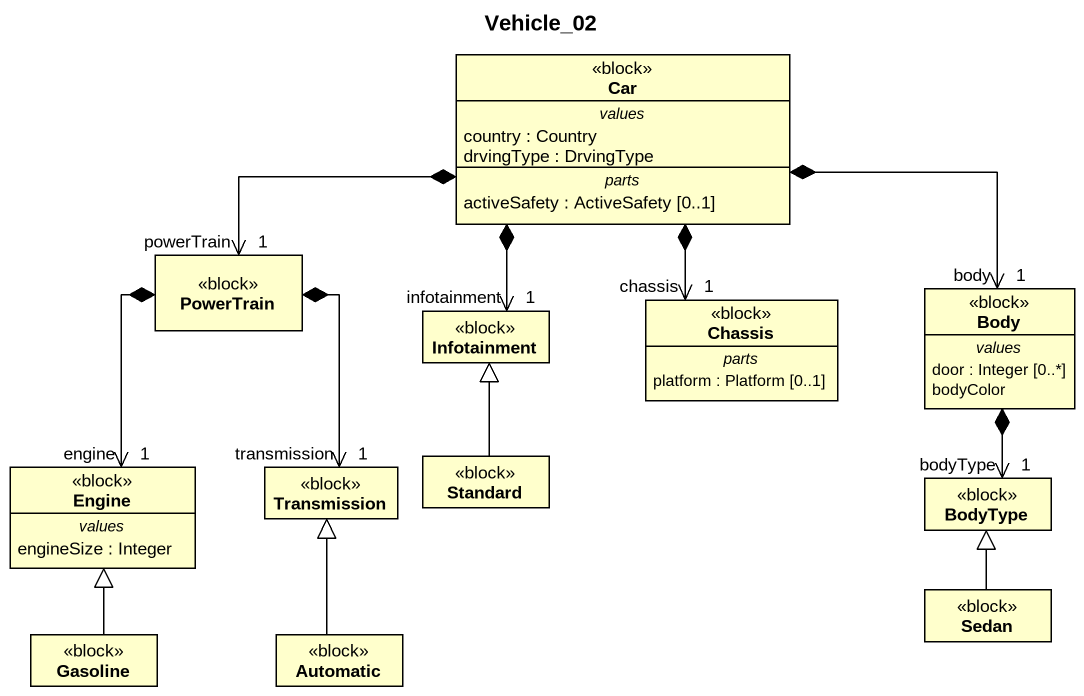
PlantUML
@startuml
title Vehicle_02
hide circle
hide empty members
class Car <<block>> {
  -- values --
  country : Country
  drvingType : DrvingType
  -- parts --
  activeSafety : ActiveSafety [0..1]
}
class PowerTrain <<block>>
class Infotainment <<block>>
class Chassis <<block>> {
  -- parts --
  platform : Platform [0..1]
}
class Body <<block>> {
  -- values --
  door : Integer [0..*]
  bodyColor
}
class Engine <<block>> {
  -- values --
  engineSize : Integer
}
class Transmission <<block>>
class Standard <<block>>
class BodyType <<block>>
class Gasoline <<block>>
class Automatic <<block>>
class Sedan <<block>>
PowerTrain "powerTrain\n1" <-right-* Car
Infotainment "infotainment\n1" <-up-* Car
Chassis "chassis\n1" <-up-* Car
Body "body\n1" <-left-* Car
Engine "engine\n1" <-up-* PowerTrain
Transmission "transmission\n1" <-up-* PowerTrain
Standard -up-|> Infotainment
BodyType "bodyType\n1" <-up-* Body
Gasoline -up-|> Engine
Automatic -up-|> Transmission
Sedan -up-|> BodyType
@enduml
